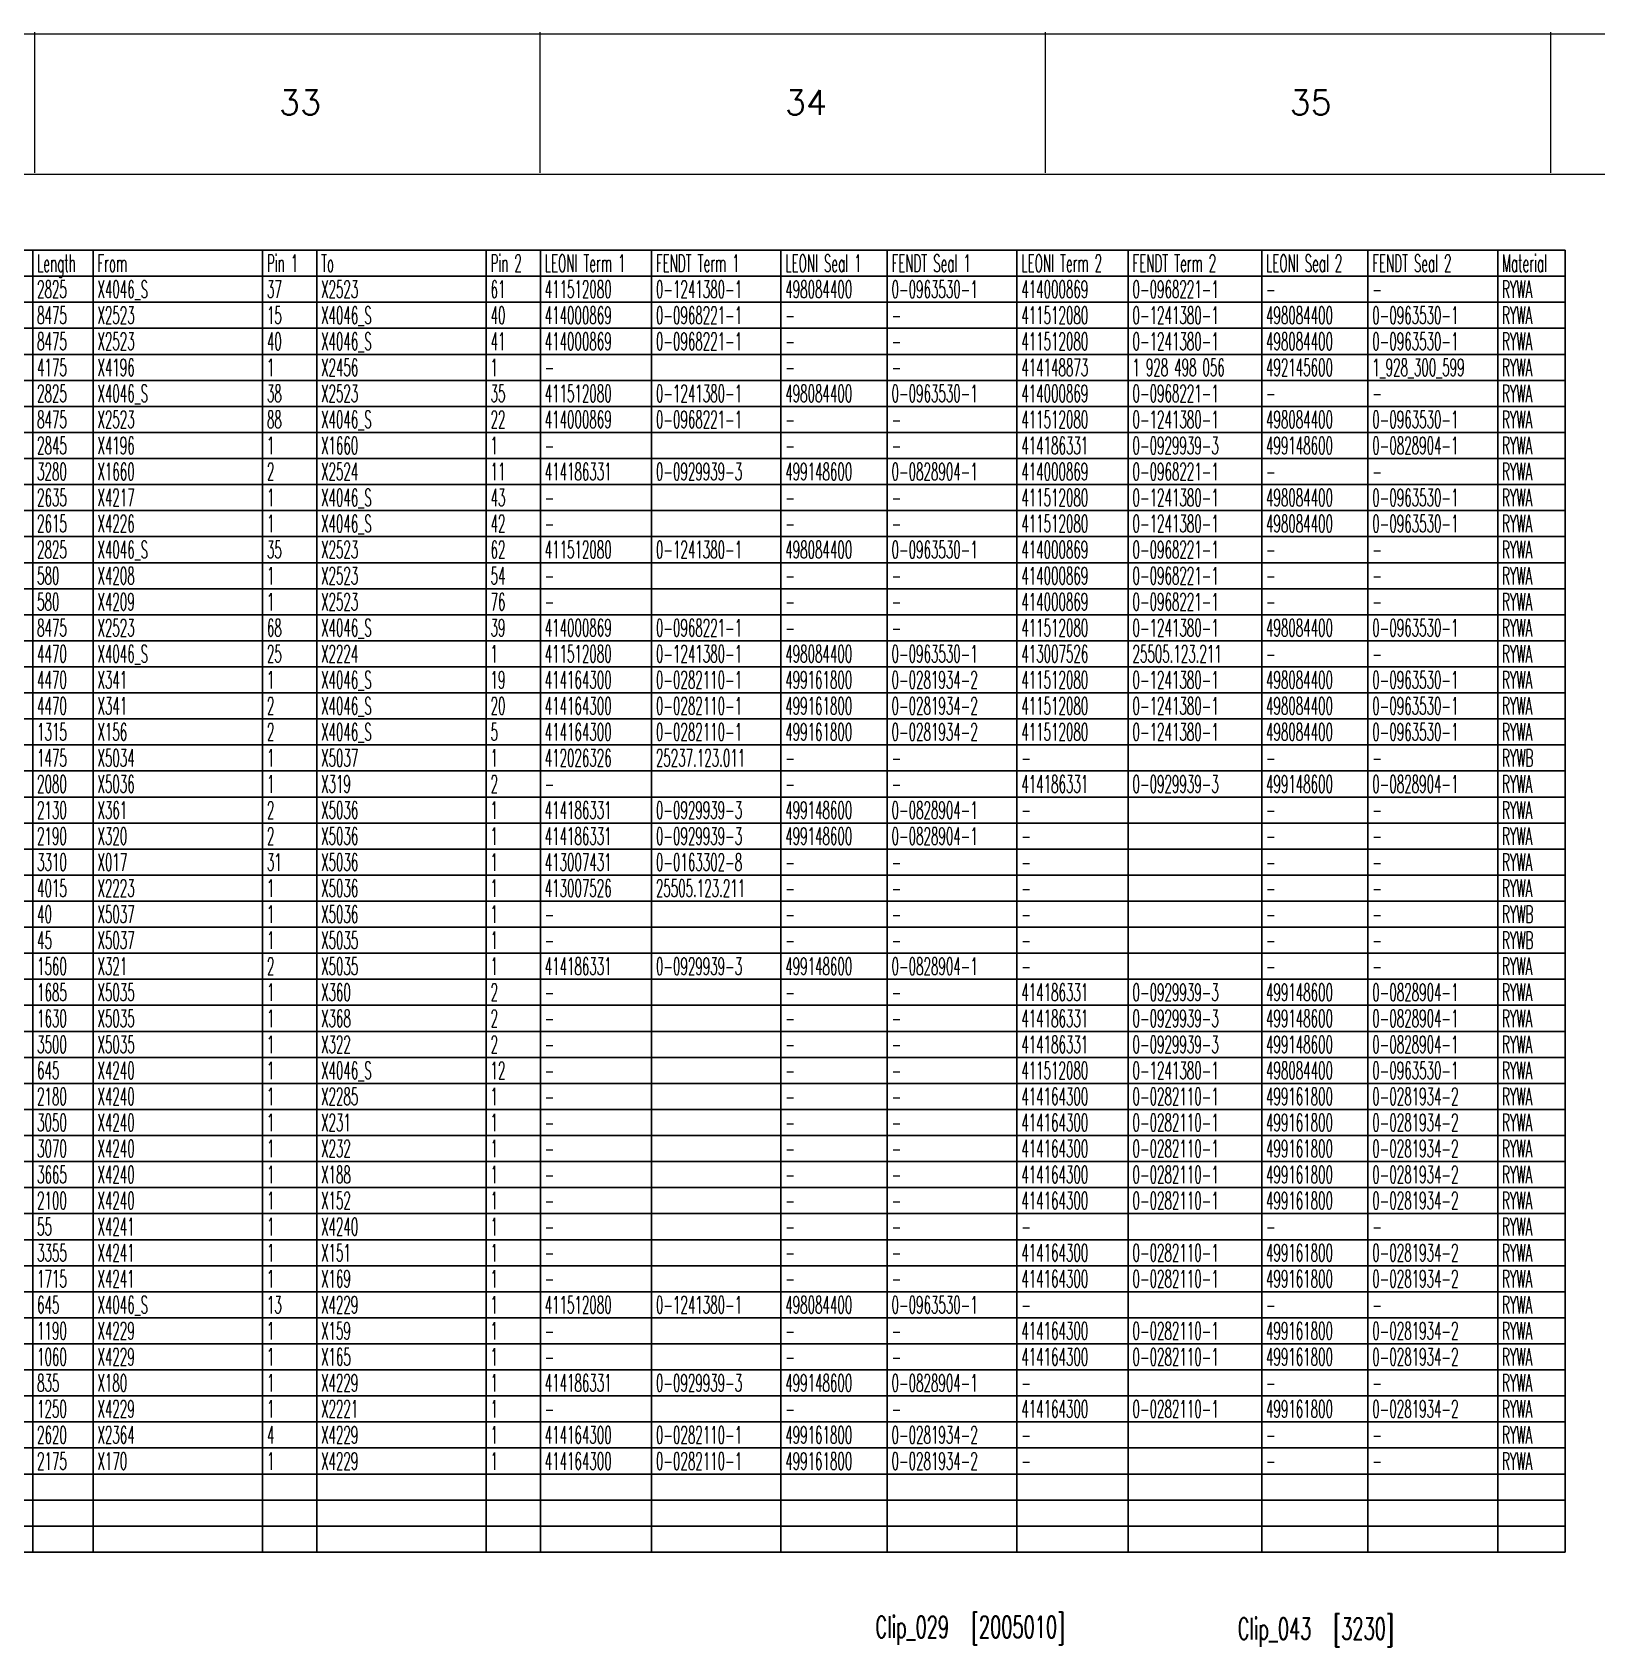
# Model space of a CAD drawing. Header units: millimetres. Extents: x -1 to 4489, y 0 to 1364.
# Drawn here: x 3757.2 to 4117.7, y 991.7 to 1363.7 of the extents above; entities that cross this region are included whole.
import ezdxf

# ---------------------------------------------------------------- set-up
doc = ezdxf.new("R2010")
doc.units = ezdxf.units.MM
doc.layers.add('Drawingheader + Standards', color=7, linetype='Continuous')
doc.styles.add('DEFAULT', font='simplex.shx', dxfattribs={"bigfont": 'bigfont'})
doc.styles.add('HS-COMP-DESCRIPTION', font='ROMANS.SHX', dxfattribs={"width": 0.6, "height": 5})
doc.styles.add('HS-TABLE-WIRE', font='ROMANS.SHX', dxfattribs={"width": 0.5, "height": 4})

# ---------------------------------------------------------------- blocks, each defined once
blk = doc.blocks.new('Rahmen')
at = {"layer": 'Drawingheader + Standards', "color": 0, "linetype": 'Continuous', "lineweight": 0}
for p, q in [((-3628.64, 744.28), (-3628.64, 711.86)), ((-3512.23, 744.28), (-3512.23, 711.86)), ((-3395.81, 744.28), (-3395.81, 711.86)), ((-3279.4, 744.28), (-3279.4, 711.86)), ((-7386.97, 743.98), (-2897.74, 743.92)), ((-7353.97, 711.56), (-2930.18, 711.56))]:
    blk.add_line(p, q, dxfattribs=at)
at = {"layer": 'Drawingheader + Standards', "color": 0, "linetype": 'Continuous', "lineweight": 0, "style": 'DEFAULT'}
for s, p in [('33', (-3572.33, 725.3)), ('34', (-3455.77, 725.3)), ('35', (-3339.49, 725.3))]:
    blk.add_text(s, height=5.674, dxfattribs=at).set_placement(p)

msp = doc.modelspace()

# ---------------------------------------------------------------- linework, layer by layer
at = {"color": 7, "linetype": 'Continuous'}
for points in [[(3641.9, 1313.44), (4110.38, 1313.44)], [(3757.33, 1013.44), (3757.33, 1313.44)], [(3771.24, 1013.44), (3771.24, 1313.44)], [(3810.28, 1013.44), (3810.28, 1313.44)], [(3822.76, 1013.44), (3822.76, 1313.44)], [(3861.81, 1013.44), (3861.81, 1313.44)], [(3874.28, 1013.44), (3874.28, 1313.44)], [(3899.9, 1013.44), (3899.9, 1313.44)], [(3929.71, 1013.44), (3929.71, 1313.44)], [(3954.19, 1013.44), (3954.19, 1313.44)], [(3984.09, 1013.44), (3984.09, 1313.44)], [(4009.71, 1013.44), (4009.71, 1313.44)], [(4040.47, 1013.44), (4040.47, 1313.44)], [(4064.95, 1013.44), (4064.95, 1313.44)], [(4094.85, 1013.44), (4094.85, 1313.44)], [(4110.38, 1013.44), (4110.38, 1313.44)], [(3641.9, 1307.44), (4110.38, 1307.44)], [(3641.9, 1301.44), (4110.38, 1301.44)], [(3641.9, 1295.44), (4110.38, 1295.44)], [(3641.9, 1289.44), (4110.38, 1289.44)], [(3641.9, 1283.44), (4110.38, 1283.44)], [(3641.9, 1277.44), (4110.38, 1277.44)], [(3641.9, 1271.44), (4110.38, 1271.44)], [(3641.9, 1265.44), (4110.38, 1265.44)], [(3641.9, 1259.44), (4110.38, 1259.44)], [(3641.9, 1253.44), (4110.38, 1253.44)], [(3641.9, 1247.44), (4110.38, 1247.44)], [(3641.9, 1241.44), (4110.38, 1241.44)], [(3641.9, 1235.44), (4110.38, 1235.44)], [(3641.9, 1229.44), (4110.38, 1229.44)], [(3641.9, 1223.44), (4110.38, 1223.44)], [(3641.9, 1217.44), (4110.38, 1217.44)], [(3641.9, 1211.44), (4110.38, 1211.44)], [(3641.9, 1205.44), (4110.38, 1205.44)], [(3641.9, 1199.44), (4110.38, 1199.44)], [(3641.9, 1193.44), (4110.38, 1193.44)], [(3641.9, 1187.44), (4110.38, 1187.44)], [(3641.9, 1181.44), (4110.38, 1181.44)], [(3641.9, 1175.44), (4110.38, 1175.44)], [(3641.9, 1169.44), (4110.38, 1169.44)], [(3641.9, 1163.44), (4110.38, 1163.44)], [(3641.9, 1157.44), (4110.38, 1157.44)], [(3641.9, 1151.44), (4110.38, 1151.44)], [(3641.9, 1145.44), (4110.38, 1145.44)], [(3641.9, 1139.44), (4110.38, 1139.44)], [(3641.9, 1133.44), (4110.38, 1133.44)], [(3641.9, 1127.44), (4110.38, 1127.44)], [(3641.9, 1121.44), (4110.38, 1121.44)], [(3641.9, 1115.44), (4110.38, 1115.44)], [(3641.9, 1109.44), (4110.38, 1109.44)], [(3641.9, 1103.44), (4110.38, 1103.44)], [(3641.9, 1097.44), (4110.38, 1097.44)], [(3641.9, 1091.44), (4110.38, 1091.44)], [(3641.9, 1085.44), (4110.38, 1085.44)], [(3641.9, 1079.44), (4110.38, 1079.44)], [(3641.9, 1073.44), (4110.38, 1073.44)], [(3641.9, 1067.44), (4110.38, 1067.44)], [(3641.9, 1061.44), (4110.38, 1061.44)], [(3641.9, 1055.44), (4110.38, 1055.44)], [(3641.9, 1049.44), (4110.38, 1049.44)], [(3641.9, 1043.44), (4110.38, 1043.44)], [(3641.9, 1037.44), (4110.38, 1037.44)], [(3641.9, 1031.44), (4110.38, 1031.44)], [(3641.9, 1025.44), (4110.38, 1025.44)], [(3641.9, 1019.44), (4110.38, 1019.44)], [(3641.9, 1013.44), (4110.38, 1013.44)]]:
    msp.add_lwpolyline(points, dxfattribs=at)

# ---------------------------------------------------------------- block references
msp.add_blockref('Rahmen', (7386.39, 619.37))

# ---------------------------------------------------------------- texts
at = {"color": 1, "linetype": 'Continuous', "style": 'HS-TABLE-WIRE', "width": 0.5}
for s, p in [('Length', (3758.33, 1308.44)), ('From', (3772.24, 1308.44)), ('Pin 1', (3811.28, 1308.44)), ('To', (3823.76, 1308.44)), ('Pin 2', (3862.81, 1308.44)), ('LEONI Term 1', (3875.28, 1308.44)), ('FENDT Term 1', (3900.9, 1308.44)), ('LEONI Seal 1', (3930.71, 1308.44)), ('FENDT Seal 1', (3955.19, 1308.44)), ('LEONI Term 2', (3985.09, 1308.44)), ('FENDT Term 2', (4010.71, 1308.44)), ('LEONI Seal 2', (4041.47, 1308.44)), ('FENDT Seal 2', (4065.95, 1308.44)), ('Material', (4095.85, 1308.44))]:
    msp.add_text(s, height=4, dxfattribs=at).set_placement(p)
at = {"color": 92, "linetype": 'Continuous', "style": 'HS-TABLE-WIRE', "width": 0.5}
for s, p in [('2825', (3758.33, 1302.44)), ('X4046_S      ', (3772.24, 1302.44)), ('37', (3811.28, 1302.44)), ('X2523      ', (3823.76, 1302.44)), ('61', (3862.81, 1302.44)), ('411512080', (3875.28, 1302.44)), ('0-1241380-1', (3900.9, 1302.44)), ('498084400', (3930.71, 1302.44)), ('0-0963530-1', (3955.19, 1302.44)), ('414000869', (3985.09, 1302.44)), ('0-0968221-1', (4010.71, 1302.44)), ('RYWA', (4095.85, 1302.44)), ('-', (4041.47, 1302.44)), ('-', (4065.95, 1302.44)), ('8475', (3758.33, 1296.44)), ('X2523      ', (3772.24, 1296.44)), ('15', (3811.28, 1296.44)), ('X4046_S      ', (3823.76, 1296.44)), ('40', (3862.81, 1296.44)), ('414000869', (3875.28, 1296.44)), ('0-0968221-1', (3900.9, 1296.44)), ('411512080', (3985.09, 1296.44)), ('0-1241380-1', (4010.71, 1296.44)), ('498084400', (4041.47, 1296.44)), ('0-0963530-1', (4065.95, 1296.44)), ('RYWA', (4095.85, 1296.44)), ('-', (3930.71, 1296.44)), ('-', (3955.19, 1296.44)), ('8475', (3758.33, 1290.44)), ('X2523      ', (3772.24, 1290.44)), ('40', (3811.28, 1290.44)), ('X4046_S      ', (3823.76, 1290.44)), ('41', (3862.81, 1290.44)), ('414000869', (3875.28, 1290.44)), ('0-0968221-1', (3900.9, 1290.44)), ('-', (3930.71, 1290.44)), ('-', (3955.19, 1290.44)), ('411512080', (3985.09, 1290.44)), ('0-1241380-1', (4010.71, 1290.44)), ('498084400', (4041.47, 1290.44)), ('0-0963530-1', (4065.95, 1290.44)), ('RYWA', (4095.85, 1290.44)), ('4175', (3758.33, 1284.44)), ('X4196      ', (3772.24, 1284.44)), ('1', (3811.28, 1284.44)), ('X2456      ', (3823.76, 1284.44)), ('1', (3862.81, 1284.44)), ('414148873', (3985.09, 1284.44)), ('1 928 498 056', (4010.71, 1284.44)), ('492145600', (4041.47, 1284.44)), ('1_928_300_599', (4065.95, 1284.44)), ('RYWA', (4095.85, 1284.44)), ('-', (3875.28, 1284.44)), ('-', (3930.71, 1284.44)), ('-', (3955.19, 1284.44)), ('2825', (3758.33, 1278.44)), ('X4046_S      ', (3772.24, 1278.44)), ('38', (3811.28, 1278.44)), ('X2523      ', (3823.76, 1278.44)), ('35', (3862.81, 1278.44)), ('411512080', (3875.28, 1278.44)), ('0-1241380-1', (3900.9, 1278.44)), ('498084400', (3930.71, 1278.44)), ('0-0963530-1', (3955.19, 1278.44)), ('414000869', (3985.09, 1278.44)), ('0-0968221-1', (4010.71, 1278.44)), ('-', (4041.47, 1278.44)), ('-', (4065.95, 1278.44)), ('RYWA', (4095.85, 1278.44)), ('8475', (3758.33, 1272.44)), ('X2523      ', (3772.24, 1272.44)), ('88', (3811.28, 1272.44)), ('X4046_S      ', (3823.76, 1272.44)), ('22', (3862.81, 1272.44)), ('414000869', (3875.28, 1272.44)), ('0-0968221-1', (3900.9, 1272.44)), ('411512080', (3985.09, 1272.44)), ('0-1241380-1', (4010.71, 1272.44)), ('498084400', (4041.47, 1272.44)), ('0-0963530-1', (4065.95, 1272.44)), ('RYWA', (4095.85, 1272.44)), ('-', (3930.71, 1272.44)), ('-', (3955.19, 1272.44)), ('2845', (3758.33, 1266.44)), ('X4196      ', (3772.24, 1266.44)), ('1', (3811.28, 1266.44)), ('X1660      ', (3823.76, 1266.44)), ('1', (3862.81, 1266.44)), ('414186331', (3985.09, 1266.44)), ('0-0929939-3', (4010.71, 1266.44)), ('499148600', (4041.47, 1266.44)), ('0-0828904-1', (4065.95, 1266.44)), ('RYWA', (4095.85, 1266.44)), ('-', (3875.28, 1266.44)), ('-', (3930.71, 1266.44)), ('-', (3955.19, 1266.44)), ('3280', (3758.33, 1260.44)), ('X1660      ', (3772.24, 1260.44)), ('2', (3811.28, 1260.44)), ('X2524      ', (3823.76, 1260.44)), ('11', (3862.81, 1260.44)), ('414186331', (3875.28, 1260.44)), ('0-0929939-3', (3900.9, 1260.44)), ('499148600', (3930.71, 1260.44)), ('0-0828904-1', (3955.19, 1260.44)), ('414000869', (3985.09, 1260.44)), ('0-0968221-1', (4010.71, 1260.44)), ('-', (4041.47, 1260.44)), ('-', (4065.95, 1260.44)), ('RYWA', (4095.85, 1260.44)), ('2635', (3758.33, 1254.44)), ('X4217      ', (3772.24, 1254.44)), ('1', (3811.28, 1254.44)), ('X4046_S      ', (3823.76, 1254.44)), ('43', (3862.81, 1254.44)), ('411512080', (3985.09, 1254.44)), ('0-1241380-1', (4010.71, 1254.44)), ('498084400', (4041.47, 1254.44)), ('0-0963530-1', (4065.95, 1254.44)), ('RYWA', (4095.85, 1254.44)), ('-', (3875.28, 1254.44)), ('-', (3930.71, 1254.44)), ('-', (3955.19, 1254.44)), ('2615', (3758.33, 1248.44)), ('X4226      ', (3772.24, 1248.44)), ('1', (3811.28, 1248.44)), ('X4046_S      ', (3823.76, 1248.44)), ('42', (3862.81, 1248.44)), ('-', (3875.28, 1248.44)), ('-', (3930.71, 1248.44)), ('-', (3955.19, 1248.44)), ('411512080', (3985.09, 1248.44)), ('0-1241380-1', (4010.71, 1248.44)), ('498084400', (4041.47, 1248.44)), ('0-0963530-1', (4065.95, 1248.44)), ('RYWA', (4095.85, 1248.44)), ('2825', (3758.33, 1242.44)), ('X4046_S      ', (3772.24, 1242.44)), ('35', (3811.28, 1242.44)), ('X2523      ', (3823.76, 1242.44)), ('62', (3862.81, 1242.44)), ('411512080', (3875.28, 1242.44)), ('0-1241380-1', (3900.9, 1242.44)), ('498084400', (3930.71, 1242.44)), ('0-0963530-1', (3955.19, 1242.44)), ('414000869', (3985.09, 1242.44)), ('0-0968221-1', (4010.71, 1242.44)), ('RYWA', (4095.85, 1242.44)), ('-', (4041.47, 1242.44)), ('-', (4065.95, 1242.44)), ('580', (3758.33, 1236.44)), ('X4208      ', (3772.24, 1236.44)), ('1', (3811.28, 1236.44)), ('X2523      ', (3823.76, 1236.44)), ('54', (3862.81, 1236.44)), ('414000869', (3985.09, 1236.44)), ('0-0968221-1', (4010.71, 1236.44)), ('RYWA', (4095.85, 1236.44)), ('-', (3875.28, 1236.44)), ('-', (3930.71, 1236.44)), ('-', (3955.19, 1236.44)), ('-', (4041.47, 1236.44)), ('-', (4065.95, 1236.44)), ('580', (3758.33, 1230.44)), ('X4209      ', (3772.24, 1230.44)), ('1', (3811.28, 1230.44)), ('X2523      ', (3823.76, 1230.44)), ('76', (3862.81, 1230.44)), ('-', (3875.28, 1230.44)), ('-', (3930.71, 1230.44)), ('-', (3955.19, 1230.44)), ('414000869', (3985.09, 1230.44)), ('0-0968221-1', (4010.71, 1230.44)), ('-', (4041.47, 1230.44)), ('-', (4065.95, 1230.44)), ('RYWA', (4095.85, 1230.44)), ('8475', (3758.33, 1224.44)), ('X2523      ', (3772.24, 1224.44)), ('68', (3811.28, 1224.44)), ('X4046_S      ', (3823.76, 1224.44)), ('39', (3862.81, 1224.44)), ('414000869', (3875.28, 1224.44)), ('0-0968221-1', (3900.9, 1224.44)), ('411512080', (3985.09, 1224.44)), ('0-1241380-1', (4010.71, 1224.44)), ('498084400', (4041.47, 1224.44)), ('0-0963530-1', (4065.95, 1224.44)), ('RYWA', (4095.85, 1224.44)), ('-', (3930.71, 1224.44)), ('-', (3955.19, 1224.44)), ('4470', (3758.33, 1218.44)), ('X4046_S      ', (3772.24, 1218.44)), ('25', (3811.28, 1218.44)), ('X2224      ', (3823.76, 1218.44)), ('1', (3862.81, 1218.44)), ('411512080', (3875.28, 1218.44)), ('0-1241380-1', (3900.9, 1218.44)), ('498084400', (3930.71, 1218.44)), ('0-0963530-1', (3955.19, 1218.44)), ('413007526', (3985.09, 1218.44)), ('25505.123.211', (4010.71, 1218.44)), ('RYWA', (4095.85, 1218.44)), ('4470', (3758.33, 1212.44)), ('X341      ', (3772.24, 1212.44)), ('1', (3811.28, 1212.44)), ('X4046_S      ', (3823.76, 1212.44)), ('19', (3862.81, 1212.44)), ('414164300', (3875.28, 1212.44)), ('0-0282110-1', (3900.9, 1212.44)), ('499161800', (3930.71, 1212.44)), ('0-0281934-2', (3955.19, 1212.44)), ('411512080', (3985.09, 1212.44)), ('0-1241380-1', (4010.71, 1212.44)), ('498084400', (4041.47, 1212.44)), ('-', (4041.47, 1218.44)), ('0-0963530-1', (4065.95, 1212.44)), ('-', (4065.95, 1218.44)), ('RYWA', (4095.85, 1212.44)), ('4470', (3758.33, 1206.44)), ('X341      ', (3772.24, 1206.44)), ('2', (3811.28, 1206.44)), ('X4046_S      ', (3823.76, 1206.44)), ('20', (3862.81, 1206.44)), ('414164300', (3875.28, 1206.44)), ('0-0282110-1', (3900.9, 1206.44)), ('499161800', (3930.71, 1206.44)), ('0-0281934-2', (3955.19, 1206.44)), ('411512080', (3985.09, 1206.44)), ('0-1241380-1', (4010.71, 1206.44)), ('498084400', (4041.47, 1206.44)), ('0-0963530-1', (4065.95, 1206.44)), ('RYWA', (4095.85, 1206.44)), ('1315', (3758.33, 1200.44)), ('X156      ', (3772.24, 1200.44)), ('2', (3811.28, 1200.44)), ('X4046_S      ', (3823.76, 1200.44)), ('5', (3862.81, 1200.44)), ('414164300', (3875.28, 1200.44)), ('0-0282110-1', (3900.9, 1200.44)), ('499161800', (3930.71, 1200.44)), ('0-0281934-2', (3955.19, 1200.44)), ('411512080', (3985.09, 1200.44)), ('0-1241380-1', (4010.71, 1200.44)), ('498084400', (4041.47, 1200.44)), ('0-0963530-1', (4065.95, 1200.44)), ('RYWA', (4095.85, 1200.44)), ('1475', (3758.33, 1194.44)), ('X5034      ', (3772.24, 1194.44)), ('1', (3811.28, 1194.44)), ('X5037      ', (3823.76, 1194.44)), ('1', (3862.81, 1194.44)), ('412026326', (3875.28, 1194.44)), ('25237.123.011', (3900.9, 1194.44)), ('RYWB', (4095.85, 1194.44)), ('-', (3930.71, 1194.44)), ('-', (3955.19, 1194.44)), ('-', (3985.09, 1194.44)), ('-', (4041.47, 1194.44)), ('-', (4065.95, 1194.44)), ('2080', (3758.33, 1188.44)), ('X5036      ', (3772.24, 1188.44)), ('1', (3811.28, 1188.44)), ('X319      ', (3823.76, 1188.44)), ('2', (3862.81, 1188.44)), ('414186331', (3985.09, 1188.44)), ('0-0929939-3', (4010.71, 1188.44)), ('499148600', (4041.47, 1188.44)), ('0-0828904-1', (4065.95, 1188.44)), ('RYWA', (4095.85, 1188.44)), ('-', (3875.28, 1188.44)), ('-', (3930.71, 1188.44)), ('-', (3955.19, 1188.44)), ('2130', (3758.33, 1182.44)), ('X361      ', (3772.24, 1182.44)), ('2', (3811.28, 1182.44)), ('X5036      ', (3823.76, 1182.44)), ('1', (3862.81, 1182.44)), ('414186331', (3875.28, 1182.44)), ('0-0929939-3', (3900.9, 1182.44)), ('499148600', (3930.71, 1182.44)), ('0-0828904-1', (3955.19, 1182.44)), ('-', (3985.09, 1182.44)), ('-', (4041.47, 1182.44)), ('-', (4065.95, 1182.44)), ('RYWA', (4095.85, 1182.44)), ('2190', (3758.33, 1176.44)), ('X320      ', (3772.24, 1176.44)), ('2', (3811.28, 1176.44)), ('X5036      ', (3823.76, 1176.44)), ('1', (3862.81, 1176.44)), ('414186331', (3875.28, 1176.44)), ('0-0929939-3', (3900.9, 1176.44)), ('499148600', (3930.71, 1176.44)), ('0-0828904-1', (3955.19, 1176.44)), ('RYWA', (4095.85, 1176.44)), ('-', (3985.09, 1176.44)), ('-', (4041.47, 1176.44)), ('-', (4065.95, 1176.44)), ('3310', (3758.33, 1170.44)), ('X017      ', (3772.24, 1170.44)), ('31', (3811.28, 1170.44)), ('X5036      ', (3823.76, 1170.44)), ('1', (3862.81, 1170.44)), ('413007431', (3875.28, 1170.44)), ('0-0163302-8', (3900.9, 1170.44)), ('-', (3930.71, 1170.44)), ('-', (3955.19, 1170.44)), ('-', (3985.09, 1170.44)), ('-', (4041.47, 1170.44)), ('-', (4065.95, 1170.44)), ('RYWA', (4095.85, 1170.44)), ('4015', (3758.33, 1164.44)), ('X2223      ', (3772.24, 1164.44)), ('1', (3811.28, 1164.44)), ('X5036      ', (3823.76, 1164.44)), ('1', (3862.81, 1164.44)), ('413007526', (3875.28, 1164.44)), ('25505.123.211', (3900.9, 1164.44)), ('RYWA', (4095.85, 1164.44)), ('-', (3930.71, 1164.44)), ('-', (3955.19, 1164.44)), ('-', (3985.09, 1164.44)), ('-', (4041.47, 1164.44)), ('-', (4065.95, 1164.44)), ('40', (3758.33, 1158.44)), ('X5037      ', (3772.24, 1158.44)), ('1', (3811.28, 1158.44)), ('X5036      ', (3823.76, 1158.44)), ('1', (3862.81, 1158.44)), ('RYWB', (4095.85, 1158.44)), ('-', (3875.28, 1158.44)), ('-', (3930.71, 1158.44)), ('-', (3955.19, 1158.44)), ('-', (3985.09, 1158.44)), ('-', (4041.47, 1158.44)), ('-', (4065.95, 1158.44)), ('45', (3758.33, 1152.44)), ('X5037      ', (3772.24, 1152.44)), ('1', (3811.28, 1152.44)), ('X5035      ', (3823.76, 1152.44)), ('1', (3862.81, 1152.44)), ('-', (3875.28, 1152.44)), ('-', (3930.71, 1152.44)), ('-', (3955.19, 1152.44)), ('-', (3985.09, 1152.44)), ('-', (4041.47, 1152.44)), ('-', (4065.95, 1152.44)), ('RYWB', (4095.85, 1152.44)), ('1560', (3758.33, 1146.44)), ('X321      ', (3772.24, 1146.44)), ('2', (3811.28, 1146.44)), ('X5035      ', (3823.76, 1146.44)), ('1', (3862.81, 1146.44)), ('414186331', (3875.28, 1146.44)), ('0-0929939-3', (3900.9, 1146.44)), ('499148600', (3930.71, 1146.44)), ('0-0828904-1', (3955.19, 1146.44)), ('RYWA', (4095.85, 1146.44)), ('-', (3985.09, 1146.44)), ('-', (4041.47, 1146.44)), ('-', (4065.95, 1146.44)), ('1685', (3758.33, 1140.44)), ('X5035      ', (3772.24, 1140.44)), ('1', (3811.28, 1140.44)), ('X360      ', (3823.76, 1140.44)), ('2', (3862.81, 1140.44)), ('-', (3875.28, 1140.44)), ('-', (3930.71, 1140.44)), ('-', (3955.19, 1140.44)), ('414186331', (3985.09, 1140.44)), ('0-0929939-3', (4010.71, 1140.44)), ('499148600', (4041.47, 1140.44)), ('0-0828904-1', (4065.95, 1140.44)), ('RYWA', (4095.85, 1140.44)), ('1630', (3758.33, 1134.44)), ('X5035      ', (3772.24, 1134.44)), ('1', (3811.28, 1134.44)), ('X368      ', (3823.76, 1134.44)), ('2', (3862.81, 1134.44)), ('414186331', (3985.09, 1134.44)), ('0-0929939-3', (4010.71, 1134.44)), ('499148600', (4041.47, 1134.44)), ('0-0828904-1', (4065.95, 1134.44)), ('RYWA', (4095.85, 1134.44)), ('-', (3875.28, 1134.44)), ('-', (3930.71, 1134.44)), ('-', (3955.19, 1134.44)), ('3500', (3758.33, 1128.44)), ('X5035      ', (3772.24, 1128.44)), ('1', (3811.28, 1128.44)), ('X322      ', (3823.76, 1128.44)), ('2', (3862.81, 1128.44)), ('414186331', (3985.09, 1128.44)), ('0-0929939-3', (4010.71, 1128.44)), ('499148600', (4041.47, 1128.44)), ('0-0828904-1', (4065.95, 1128.44)), ('RYWA', (4095.85, 1128.44)), ('-', (3875.28, 1128.44)), ('-', (3930.71, 1128.44)), ('-', (3955.19, 1128.44)), ('645', (3758.33, 1122.44)), ('X4240      ', (3772.24, 1122.44)), ('1', (3811.28, 1122.44)), ('X4046_S      ', (3823.76, 1122.44)), ('12', (3862.81, 1122.44)), ('-', (3875.28, 1122.44)), ('-', (3930.71, 1122.44)), ('-', (3955.19, 1122.44)), ('411512080', (3985.09, 1122.44)), ('0-1241380-1', (4010.71, 1122.44)), ('498084400', (4041.47, 1122.44)), ('0-0963530-1', (4065.95, 1122.44)), ('RYWA', (4095.85, 1122.44)), ('2180', (3758.33, 1116.44)), ('X4240      ', (3772.24, 1116.44)), ('1', (3811.28, 1116.44)), ('X2285      ', (3823.76, 1116.44)), ('1', (3862.81, 1116.44)), ('414164300', (3985.09, 1116.44)), ('0-0282110-1', (4010.71, 1116.44)), ('499161800', (4041.47, 1116.44)), ('0-0281934-2', (4065.95, 1116.44)), ('RYWA', (4095.85, 1116.44)), ('-', (3875.28, 1116.44)), ('-', (3930.71, 1116.44)), ('-', (3955.19, 1116.44)), ('3050', (3758.33, 1110.44)), ('X4240      ', (3772.24, 1110.44)), ('1', (3811.28, 1110.44)), ('X231      ', (3823.76, 1110.44)), ('1', (3862.81, 1110.44)), ('414164300', (3985.09, 1110.44)), ('0-0282110-1', (4010.71, 1110.44)), ('499161800', (4041.47, 1110.44)), ('0-0281934-2', (4065.95, 1110.44)), ('RYWA', (4095.85, 1110.44)), ('-', (3875.28, 1110.44)), ('-', (3930.71, 1110.44)), ('-', (3955.19, 1110.44)), ('3070', (3758.33, 1104.44)), ('X4240      ', (3772.24, 1104.44)), ('1', (3811.28, 1104.44)), ('X232      ', (3823.76, 1104.44)), ('1', (3862.81, 1104.44)), ('-', (3875.28, 1104.44)), ('-', (3930.71, 1104.44)), ('-', (3955.19, 1104.44)), ('414164300', (3985.09, 1104.44)), ('0-0282110-1', (4010.71, 1104.44)), ('499161800', (4041.47, 1104.44)), ('0-0281934-2', (4065.95, 1104.44)), ('RYWA', (4095.85, 1104.44)), ('3665', (3758.33, 1098.44)), ('X4240      ', (3772.24, 1098.44)), ('1', (3811.28, 1098.44)), ('X188      ', (3823.76, 1098.44)), ('1', (3862.81, 1098.44)), ('414164300', (3985.09, 1098.44)), ('0-0282110-1', (4010.71, 1098.44)), ('499161800', (4041.47, 1098.44)), ('0-0281934-2', (4065.95, 1098.44)), ('RYWA', (4095.85, 1098.44)), ('-', (3875.28, 1098.44)), ('-', (3930.71, 1098.44)), ('-', (3955.19, 1098.44)), ('2100', (3758.33, 1092.44)), ('X4240      ', (3772.24, 1092.44)), ('1', (3811.28, 1092.44)), ('X152      ', (3823.76, 1092.44)), ('1', (3862.81, 1092.44)), ('-', (3875.28, 1092.44)), ('-', (3930.71, 1092.44)), ('-', (3955.19, 1092.44)), ('414164300', (3985.09, 1092.44)), ('0-0282110-1', (4010.71, 1092.44)), ('499161800', (4041.47, 1092.44)), ('0-0281934-2', (4065.95, 1092.44)), ('RYWA', (4095.85, 1092.44)), ('55', (3758.33, 1086.44)), ('X4241      ', (3772.24, 1086.44)), ('1', (3811.28, 1086.44)), ('X4240      ', (3823.76, 1086.44)), ('1', (3862.81, 1086.44)), ('RYWA', (4095.85, 1086.44)), ('-', (3875.28, 1086.44)), ('-', (3930.71, 1086.44)), ('-', (3955.19, 1086.44)), ('-', (3985.09, 1086.44)), ('-', (4041.47, 1086.44)), ('-', (4065.95, 1086.44)), ('3355', (3758.33, 1080.44)), ('X4241      ', (3772.24, 1080.44)), ('1', (3811.28, 1080.44)), ('X151      ', (3823.76, 1080.44)), ('1', (3862.81, 1080.44)), ('414164300', (3985.09, 1080.44)), ('0-0282110-1', (4010.71, 1080.44)), ('499161800', (4041.47, 1080.44)), ('0-0281934-2', (4065.95, 1080.44)), ('RYWA', (4095.85, 1080.44)), ('-', (3875.28, 1080.44)), ('-', (3930.71, 1080.44)), ('-', (3955.19, 1080.44)), ('1715', (3758.33, 1074.44)), ('X4241      ', (3772.24, 1074.44)), ('1', (3811.28, 1074.44)), ('X169      ', (3823.76, 1074.44)), ('1', (3862.81, 1074.44)), ('-', (3875.28, 1074.44)), ('-', (3930.71, 1074.44)), ('-', (3955.19, 1074.44)), ('414164300', (3985.09, 1074.44)), ('0-0282110-1', (4010.71, 1074.44)), ('499161800', (4041.47, 1074.44)), ('0-0281934-2', (4065.95, 1074.44)), ('RYWA', (4095.85, 1074.44)), ('645', (3758.33, 1068.44)), ('X4046_S      ', (3772.24, 1068.44)), ('13', (3811.28, 1068.44)), ('X4229      ', (3823.76, 1068.44)), ('1', (3862.81, 1068.44)), ('411512080', (3875.28, 1068.44)), ('0-1241380-1', (3900.9, 1068.44)), ('498084400', (3930.71, 1068.44)), ('0-0963530-1', (3955.19, 1068.44)), ('RYWA', (4095.85, 1068.44)), ('-', (3985.09, 1068.44)), ('-', (4041.47, 1068.44)), ('-', (4065.95, 1068.44)), ('1190', (3758.33, 1062.44)), ('X4229      ', (3772.24, 1062.44)), ('1', (3811.28, 1062.44)), ('X159      ', (3823.76, 1062.44)), ('1', (3862.81, 1062.44)), ('-', (3875.28, 1062.44)), ('-', (3930.71, 1062.44)), ('-', (3955.19, 1062.44)), ('414164300', (3985.09, 1062.44)), ('0-0282110-1', (4010.71, 1062.44)), ('499161800', (4041.47, 1062.44)), ('0-0281934-2', (4065.95, 1062.44)), ('RYWA', (4095.85, 1062.44)), ('1060', (3758.33, 1056.44)), ('X4229      ', (3772.24, 1056.44)), ('1', (3811.28, 1056.44)), ('X165      ', (3823.76, 1056.44)), ('1', (3862.81, 1056.44)), ('414164300', (3985.09, 1056.44)), ('0-0282110-1', (4010.71, 1056.44)), ('499161800', (4041.47, 1056.44)), ('0-0281934-2', (4065.95, 1056.44)), ('RYWA', (4095.85, 1056.44)), ('-', (3875.28, 1056.44)), ('-', (3930.71, 1056.44)), ('-', (3955.19, 1056.44)), ('835', (3758.33, 1050.44)), ('X180      ', (3772.24, 1050.44)), ('1', (3811.28, 1050.44)), ('X4229      ', (3823.76, 1050.44)), ('1', (3862.81, 1050.44)), ('414186331', (3875.28, 1050.44)), ('0-0929939-3', (3900.9, 1050.44)), ('499148600', (3930.71, 1050.44)), ('0-0828904-1', (3955.19, 1050.44)), ('RYWA', (4095.85, 1050.44)), ('-', (3985.09, 1050.44)), ('-', (4041.47, 1050.44)), ('-', (4065.95, 1050.44)), ('1250', (3758.33, 1044.44)), ('X4229      ', (3772.24, 1044.44)), ('1', (3811.28, 1044.44)), ('X2221      ', (3823.76, 1044.44)), ('1', (3862.81, 1044.44)), ('-', (3875.28, 1044.44)), ('-', (3930.71, 1044.44)), ('-', (3955.19, 1044.44)), ('414164300', (3985.09, 1044.44)), ('0-0282110-1', (4010.71, 1044.44)), ('499161800', (4041.47, 1044.44)), ('0-0281934-2', (4065.95, 1044.44)), ('RYWA', (4095.85, 1044.44)), ('2620', (3758.33, 1038.44)), ('X2364      ', (3772.24, 1038.44)), ('4', (3811.28, 1038.44)), ('X4229      ', (3823.76, 1038.44)), ('1', (3862.81, 1038.44)), ('414164300', (3875.28, 1038.44)), ('0-0282110-1', (3900.9, 1038.44)), ('499161800', (3930.71, 1038.44)), ('0-0281934-2', (3955.19, 1038.44)), ('RYWA', (4095.85, 1038.44)), ('-', (3985.09, 1038.44)), ('-', (4041.47, 1038.44)), ('-', (4065.95, 1038.44)), ('2175', (3758.33, 1032.44)), ('X170      ', (3772.24, 1032.44)), ('1', (3811.28, 1032.44)), ('X4229      ', (3823.76, 1032.44)), ('1', (3862.81, 1032.44)), ('414164300', (3875.28, 1032.44)), ('0-0282110-1', (3900.9, 1032.44)), ('499161800', (3930.71, 1032.44)), ('0-0281934-2', (3955.19, 1032.44)), ('RYWA', (4095.85, 1032.44)), ('-', (3985.09, 1032.44)), ('-', (4041.47, 1032.44)), ('-', (4065.95, 1032.44))]:
    msp.add_text(s, height=4, dxfattribs=at).set_placement(p)
at = {"color": 42, "linetype": 'Continuous', "style": 'HS-COMP-DESCRIPTION', "width": 0.6}
for s, p in [('Clip_029', (3951.47, 993.72)), ('Clip_043', (4034.94, 993.32))]:
    msp.add_text(s, height=5, dxfattribs=at).set_placement(p)
at = {"color": 5, "linetype": 'Continuous', "style": 'HS-COMP-DESCRIPTION', "width": 0.6}
for s, p in [(' [2005010]', (3971.47, 993.72)), (' [3230]', (4054.94, 993.32))]:
    msp.add_text(s, height=5, dxfattribs=at).set_placement(p)

doc.saveas('drawing.dxf')
